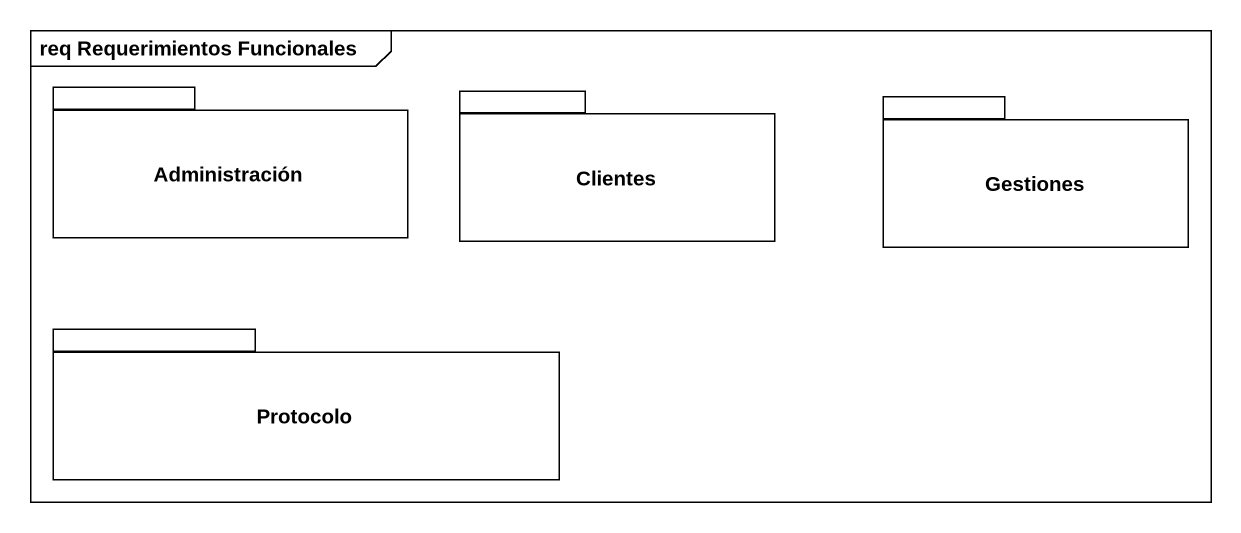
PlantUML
@startuml
mainframe req Requerimientos Funcionales
package Administración {
}
package Clientes {
}
package Gestiones {
}
package Protocolo {
}
@enduml
